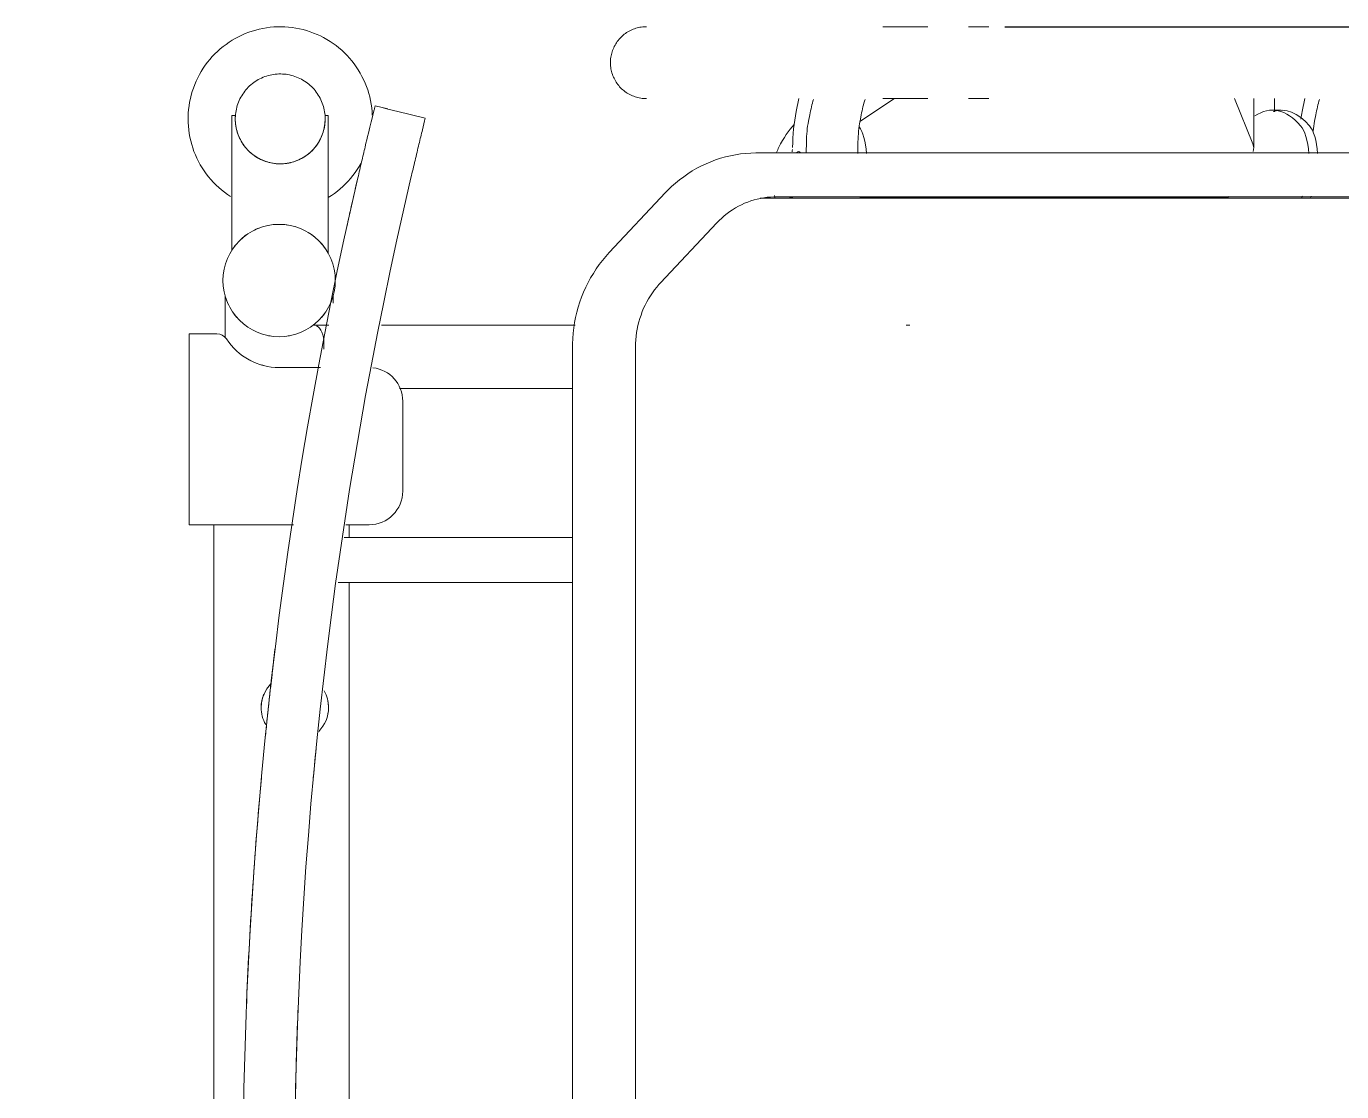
# Model space of a CAD drawing. Header units: millimetres. Extents: x -174154 to -170572, y -111302 to -109817.
# Drawn here: x -172485.74 to -172479.88, y -110587.68 to -110582.94 of the extents above; entities that cross this region are included whole.
import ezdxf

# ---------------------------------------------------------------- set-up
doc = ezdxf.new("R2010")
doc.units = ezdxf.units.MM
doc.linetypes.add('ACAD_ISO02W100', pattern=[15, 12, -3])
doc.layers.get('Defpoints').update_dxf_attribs({"color": 70})
for name, color, linetype, lineweight in [('!Подложка', 252, 'ACAD_ISO02W100', 25), ('Двери', 7, 'Continuous', 18), ('Панель', 7, 'Continuous', 18), ('Размеры', 7, 'Continuous', 9), ('Специальное оборудование', 7, 'Continuous', 18)]:
    doc.layers.add(name, color=color, linetype=linetype, lineweight=lineweight)
doc.styles.add('GOST Common', font='GOST Common.ttf', dxfattribs={"width": 0.9, "height": 250})
doc.dimstyles.new('ADSK_Проверочный', dxfattribs={"dimscale": 304.8, "dimtxt": 251.4287490705518, "dimasz": 0.4639107611548557, "dimexe": 0.4921259842519685, "dimexo": 0.4921259842519685, "dimgap": 0.1640419947506562, "dimtad": 1, "dimdec": 0, "dimdsep": 46, "dimtxsty": 'GOST Common', "dimblk1": 'OBLIQUE', "dimblk2": 'OBLIQUE', "dimsah": 1, "dimcen": 0.09, "dimazin": 0, "dimtfac": 1, "dimtdec": 4, "dimtix": 1, "dimtmove": 0, "dimatfit": 3, "dimfxl": 1, "dimtvp": 1, "dimtolj": 1, "dimtzin": 0, "dimarcsym": 2})

# ---------------------------------------------------------------- blocks, each defined once
blk = doc.blocks.new('Medical_All_ARJO_Enterprise-8000_Patient-Bed - Citadel-V15-В_АР_ПЭ_02 Этаж')
at = {"layer": 'Специальное оборудование'}
for p, q in [((848.2247061360144, 374.8162923459365), (848.2247061360188, -371.8709884289887)), ((876.2985325592499, -371.8709884289887), (876.2985325592499, 374.8162923459365)), ((1035.914813300612, -292.8326392173774), (1035.914813300616, 292.832639217386)), ((975.6648133006124, 267.2392910623086), (975.6648133006124, -267.2392910623)), ((1013.260909961911, -195.2721351760401), (1012.973210555421, -198.1551293568595)), ((1009.281152946215, -231.9625332769053), (1008.634559639425, -237.3824297518499)), ((980.5424518383236, -267.2392910623), (876.2718954458924, -267.2392910623)), ((876.2718954458924, -287.2392910622954), (977.8933160443204, -287.2392910622954)), ((975.6648133006124, -287.2392910622954), (975.6648133006124, -292.8326392173687)), ((977.1524391039894, -292.8326392173768), (966.7897024446481, -292.8326392173768)), ((1046.789745359992, -292.8326392173768), (1000.420603119606, -292.8326392173768)), ((1046.789745359992, -377.832647562027), (1046.789745359992, -292.8326392173768)), ((951.789716749763, -307.8326547145844), (951.789716749763, -347.8326463699341)), ((953.3033456582488, -353.4815021123089), (876.2718954458924, -353.4815021123002)), ((988.4518283143535, -362.8326618671418), (1006.766184782595, -362.8326618671418)), ((986.8462359996688, -370.9533054435122), (986.8462359996688, -373.6452884791615)), ((1030.789740821377, -394.5273480415314), (1030.789740821377, -376.2406428401983)), ((1034.455004734435, -377.832647562027), (1046.789745359992, -377.832647562027)), ((726.1281494796872, -381.6452884791613), (727.811521973199, -381.6452884791613)), ((874.9998681898962, -381.6452884791526), (961.2744184479063, -381.6452884791613)), ((984.7322452021327, -381.6452884791613), (991.31977922747, -381.6452884791613)), ((982.7897408213793, -391.4699404642219), (982.7897408213793, -394.5273480415228)), ((837.120834414675, -400.4833576485082), (812.072047189256, -427.1397202412822)), ((834.8306574154493, -440.6256599208832), (859.879444640864, -413.9692973281179)), ((984.9712647496474, -474.9862198606733), (984.9712647496474, -413.7320234533865)), ((1027.795128695996, -415.0836631837658), (1027.795128695996, -474.9862198606733)), ((785.7819392196835, -438.7704374405791), (1.733594831364189, -438.7704374405791)), ((42.34250752897255, -438.1182834874602), (729.0108506033534, -438.1182834874602)), ((748.4556913886211, -438.3537205085848), (585.2807429946122, -438.3537205085762)), ((729.0108506033534, -438.1182834874602), (792.8059269300702, -438.1182834874602)), ((779.6507267725332, -438.3537205085848), (778.2422806102776, -438.3537205085848)), ((1.733594831364189, -458.2842646029496), (785.7819392196835, -458.2842646029496)), ((573.1595456061531, -460.4216931842225), (573.1595456061531, -482.4568927287949)), ((573.535117851991, -462.3709940836143), (581.7068750197561, -482.4568927288012)), ((749.2311506240774, -463.2164739659449), (749.294843915543, -458.0137782860064)), ((772.2202739136359, -458.2801421998441), (772.159841546015, -463.2164739659449)), ((785.7819392196835, -458.2842646029496), (794.6744629461512, -458.2842646029496)), ((546.1038088917555, -472.4277652440407), (545.5495304012621, -475.2623252897305)), ((732.9692491479915, -482.4568927287989), (748.3630741723528, -472.2222922494863)), ((747.7792097936119, -475.2623252897306), (748.3334882841054, -472.4277652440406)), ((771.262179206043, -472.4277652440406), (770.7079007155496, -475.2623252897306)), ((550.4471272081372, -482.456892728797), (551.5751753354311, -476.6905553253579)), ((560.9057763692995, -477.3417164297236), (564.8356241765173, -477.3417164297236)), ((563.8975887418733, -482.4568927287949), (563.8975887418733, -476.5960821857776)), ((775.6054975224237, -482.4568927288026), (776.7335456497186, -476.6905553253579)), ((984.9712647496474, -474.9862198606733), (986.366721324399, -474.9862198606733)), ((1026.246576081111, -474.9862198606733), (1027.795128695996, -474.9862198606733)), ((693.6411847928571, -482.4568927288052), (690.9932097852853, -482.4568927288052)), ((691.017407378801, -482.4568927288052), (700.0160008522735, -482.4568927288052)), ((700.0044829699978, -482.4568927288052), (693.6411847928575, -482.4568927288052)), ((718.1636612125614, -482.4568927288052), (737.6286423986407, -482.4568927288052)), ((730.0056757293893, -482.4568927288052), (718.2686322401892, -482.4568927288052)), ((738.1992934468749, -482.4568927288052), (730.0056757294007, -482.4568927288052)), ((690.9932097852793, -514.4575834274289), (693.641184792826, -514.4575834274289)), ((700.0160008522778, -514.4575834274289), (691.0174073788095, -514.4575834274289)), ((693.6411847928416, -514.4575834274289), (700.004482970003, -514.4575834274289)), ((737.6286423986451, -514.4575834274289), (718.1636612125614, -514.4575834274289)), ((718.268632240191, -514.4575834274289), (730.0056757293834, -514.4575834274289)), ((730.0056757293887, -514.4575834274289), (738.1992934468768, -514.4575834274289))]:
    blk.add_line(p, q, dxfattribs=at)
at = {"layer": 'Специальное оборудование', "flags": 128}
for points in [[(848.2247061360188, -371.8709884289887), (848.1941406463953, -373.4971396175336), (848.1025013908144, -375.1205420218868), (847.9499598366335, -376.7384529641533), (847.7368011880332, -378.3481419583176), (847.4634235248069, -379.9468967544444), (847.13033659853, -381.5320293201507), (846.7381602882521, -383.1008817377532), (846.2876227186564, -384.6508319947483), (845.779558044855, -386.1792996443657), (845.2149039092719, -387.6837513126326), (844.5946985778617, -389.1617060268591), (843.9200777648143, -390.6107403403291), (843.1922711573266, -392.0284932269542), (842.4125986547399, -393.4126707195065), (841.5824663394343, -394.7610502646062), (840.7033622002523, -396.0714847681576), (839.7768516330173, -397.341906305607), (838.8045727465559, -398.5703294727408), (837.7882315067793, -399.7548543546991), (837.120834414675, -400.4833576485082)], [(859.879444640864, -413.9692973281179), (861.4400336433839, -412.2407687567423), (862.9331030907229, -410.4487914253962), (864.356410343273, -408.5963088083904), (865.7078311584713, -406.6863431426363), (866.985360839657, -404.7219902191934), (868.1871152213758, -402.7064143164391), (869.311331517045, -400.6428432674871), (870.3563690512826, -398.534563652206), (871.3207098956764, -396.3849161027558), (872.2029594232813, -394.1972907108631), (873.0018467943501, -391.975122524921), (873.7162253827664, -389.7218871247451), (874.3450731504182, -387.4410962628855), (874.8874929746605, -385.1362935618674), (875.3427129323567, -382.811050257475), (875.7100865427342, -380.4689609796933), (875.9890929702759, -378.1136395632428), (876.1793371881413, -375.7487148812172), (876.2805501022981, -373.3778266957448), (876.2985325592499, -371.8709884289887)], [(812.072047189256, -427.1397202412822), (810.9875027035908, -428.2486117242158), (809.863678877121, -429.3090258730228), (808.7024858798735, -430.3193920366219), (807.5058782741786, -431.2782333756041), (806.2758500347185, -432.1841674448161), (805.014429709663, -433.0359063585015), (803.7236757744455, -433.83225655803), (802.4056722274352, -434.5721182111056), (801.0625244737726, -435.254484279262), (799.696355538107, -435.8784392989094), (798.3093026403063, -436.4431579282742), (796.9035141598641, -436.9479033193988), (795.4811470046236, -437.3920253788153), (794.0443643886479, -437.7749589844693), (792.5953340119457, -438.0962222270753), (791.1362266225633, -438.3554147433416), (789.6692149294066, -438.5522162051448), (788.1964728224262, -438.6863850227924), (786.7201748463821, -438.7577573125658), (785.7819392196835, -438.7704374405791)], [(984.9043126761262, -438.4669388751157), (983.5229828066359, -439.3507767617638), (982.1781019423252, -440.2891461341438), (980.8718216056787, -441.2805458014437), (979.6062315665833, -442.3233897356779), (978.3833564991213, -443.4160096090188), (977.205152742534, -444.556657462726), (976.0735051714926, -445.7435085035858), (974.9902241807079, -446.9746640230954), (973.9570427886806, -448.2481544350708), (972.9756138652364, -449.5619424265029), (972.0475074872818, -450.913926216876), (971.1742084270545, -452.3019429205305), (970.357113776742, -453.7237720068391)], [(1047.306650322137, -473.4374999999952), (1047.273854693944, -471.797937233581), (1047.17552027537, -470.160997417849), (1047.011804380503, -468.5292993072937), (1046.782968919857, -466.9054532708163), (1046.489379981354, -465.2920571156866), (1046.13150724466, -463.6916919315602), (1045.709923229816, -462.1069179613493), (1045.225302381314, -460.5402705053349), (1044.678419989128, -458.9942558652573), (1044.070150948425, -457.4713473347365), (1043.401468359915, -455.9739812425358), (1042.673441973095, -454.5045530550121), (1041.887236474876, -453.0654135437701), (1041.044109626341, -451.6588650250649), (1040.145410250591, -450.2871576764418), (1039.19257607492, -448.95248593707), (1038.187131430741, -447.6569849970002), (1037.130684815004, -446.4027273813859), (1036.024926316931, -445.1917196348487), (1034.871624914236, -444.025899111461), (1033.672625643139, -442.9071308753469), (1032.429846646701, -441.8372047170365), (1031.145276106204, -440.8178322901398), (1029.820969060492, -439.850644373088), (1028.459044118323, -438.9371882602289)], [(794.6744629461555, -458.2842646029496), (796.954804256584, -458.2357246959092), (799.2313088912618, -458.0901946849759), (801.5001496172777, -457.8479433204799), (803.7575179968851, -457.5094172597384), (805.9996335614612, -457.0752392018296), (808.2227527247034, -456.5462053249836), (810.4231773601193, -455.92328207278), (812.5972629776658, -455.207602345418), (814.7414264452365, -454.4004611600186), (816.8521532129149, -453.5033108501443), (818.9260040102523, -452.5177558769078), (820.9596209993302, -451.4455473257376), (822.9497333780919, -450.2885771609528), (824.8931624394926, -449.048872307133), (826.7868261014797, -447.7285886213589), (828.6277429311085, -446.3300048139628), (830.4130356924962, -444.855516368497), (832.1399344533246, -443.3076295039449), (833.8057792875513, -441.6889552139699), (834.8306574154493, -440.6256599208832)], [(1026.3066296293, -473.4374999999952), (1026.290631777779, -472.6377140789979), (1026.242663816354, -471.8392076448663), (1026.16280248354, -471.0432581375528), (1026.051175540437, -470.2511389064662), (1025.907961566326, -469.4641171734081), (1025.733389673031, -468.6834520052722), (1025.527739138326, -467.9103922997818), (1025.291338959205, -467.1461747875477), (1025.024567325533, -466.3920220535923), (1024.727851015004, -465.6491405813878), (1024.401664710416, -464.9187188228237), (1024.046530240289, -464.2019252969086), (1023.663015744004, -463.4999067203514), (1023.251734762949, -462.81378617315), (1022.813345258956, -462.1446613017941), (1022.348548561715, -461.4936025633399), (1021.858088246785, -460.8616515129033), (1021.34274894605, -460.2498191373267), (1020.803355092458, -459.6590842379213), (1020.240769601106, -459.0903918644851), (1019.655892488771, -458.5446518035168), (1019.049659434067, -458.0227371226948), (1018.423040280555, -457.5254827741692), (1017.777037485211, -457.0536842588065), (1017.112684514702, -456.6080963536209), (1016.431044192057, -456.1894319041877), (1015.733206996389, -455.7983606843054), (1015.020289318341, -455.435508324521), (1014.29343167412, -455.1014553111877), (1013.553796880894, -454.7967360578853), (1012.802568196567, -454.5218380504049), (1012.040947426771, -454.2772010669121), (1011.270153002263, -454.0632164744032), (1010.491418029703, -453.8802266025747), (1009.705988318924, -453.7285241961864), (1008.915120389915, -453.6083519467264), (1008.120079462652, -453.5199021041638), (1007.322137433015, -453.4633161693626), (1006.522570838031, -453.4386846677625), (1005.7226588137, -453.446047004517), (1004.923681048608, -453.4853914014363), (1004.126915736743, -453.5566549158985), (1003.333637532646, -453.6597235414775), (1002.545115512212, -453.7944323903423), (1001.762611142462, -453.9605659570944), (1000.987376263464, -454.1578584634667), (1000.220651085653, -454.3859942835175), (999.4636622057536, -454.6446084486018), (998.7176206444902, -454.9332872312361), (997.9837199092128, -455.2515688069463), (997.2631340845421, -455.598943993113), (996.5570159540845, -455.9748570635296), (995.8664951562095, -456.3787066374882), (995.1926763768965, -456.8098466418077), (994.5366375824478, -457.2675873444436), (993.8994282949923, -457.7511964579376), (993.2820679134568, -458.2599003108811), (992.6855440827549, -458.7928850855977), (992.110811113763, -459.3492981201564), (991.5587884566289, -459.9282492724033), (991.0303592298528, -460.5288123440093), (990.5263688074577, -461.1500265621451), (990.047623466618, -461.7908981165884), (989.5948890977487, -462.450401749573), (989.1688899792666, -463.1274823959765), (988.7703076188752, -463.8210568711819), (988.3997796633342, -464.530015604002), (988.0578988783246, -465.2532244116981), (987.7452122001823, -465.9895263144413), (987.4622198608764, -466.7377433862696), (987.2093745877877, -467.4966786394766), (986.9870808794177, -468.2651179395444), (986.7956943582763, -469.0418319475306), (986.6355212019731, -469.8255780867104), (986.5068176533896, -470.6151025304529), (986.4097896107401, -471.4091422080625), (986.3445922982021, -472.2064268254445), (986.311330017568, -473.0056808972822), (986.3066677762712, -473.4374999999952)], [(573.368121044008, -458.8593558157165), (573.1656948025586, -460.6807588793328), (573.5351178519911, -462.3709940836142)], [(964.0634197518768, -479.2546079728741), (963.425190435482, -479.0954795320614), (961.516850013548, -478.6196768259157), (958.3573779383172, -477.8319319633596), (953.9781968263599, -476.7400794826266), (948.4228599440746, -475.3549784326453), (941.7466180474784, -473.6904043740689)], [(965.3394427116274, -475.0770627664095), (965.4377771302019, -476.7140025821328), (965.6014930250684, -478.3457006926967), (965.8303284857144, -479.9695467291655), (966.1239174242173, -481.5829428843039), (966.4817901609116, -483.1833080684303), (966.9033741757551, -484.7680820386412), (967.3879950242574, -486.3347294946556), (967.934877416444, -487.8807441347245), (968.5431464571468, -489.403652665254), (969.2118290456569, -490.901018757446), (969.939855432481, -492.3704469449784), (970.7260609306996, -493.8095864562117), (971.5691877792311, -495.2161349749256), (972.4678871549808, -496.5878423235486), (973.4207213306564, -497.9225140629204), (974.4261659748354, -499.2180150029903), (975.482612590572, -500.4722726185959), (976.5883710886455, -501.6832803651332), (977.7416724913404, -502.8491008885295), (978.9406717624374, -503.9678691246349), (980.1834507588711, -505.037795282954), (981.4680212993719, -506.0571677098507), (982.7923283450889, -507.0243556268939), (984.1542532872533, -507.9378117397615), (985.551617336495, -508.7960747135106), (986.982185008416, -509.597771510478), (988.4436676999215, -510.3416195868036), (989.933727350461, -511.0264289442722), (991.4499801824616, -511.651104033951), (992.9900005148404, -512.2146455089791), (994.5513246435851, -512.7161518232166), (996.1314547831593, -513.154820673538), (997.7278630624089, -513.5299502833491), (999.3379955686421, -513.8409405253134), (1000.959276433321, -514.0872938813781), (1002.589111952921, -514.2686162387247), (1004.224894738289, -514.3846175202583), (1005.864007885917, -514.4351121486801), (1007.503829164426, -514.4200193433586), (1009.141735209581, -514.3393632495538), (1010.775105721112, -514.1932728998244), (1012.401327654636, -513.9819820075463), (1014.017799401962, -513.7058285930898), (1015.621934953129, -513.3652544430097), (1017.211168033447, -512.9608044032793), (1018.782956209013, -512.4931255076958), (1020.334784954033, -511.9629659427102), (1021.864171673574, -511.3711738505566), (1023.368669675113, -510.7186959723244), (1024.8458720828, -510.006576133434), (1026.293415687902, -509.2359535737174), (1027.70898472945, -508.4080611248747), (1029.09031459894, -507.5242232382267), (1030.435195463251, -506.585853865838), (1031.741475799897, -505.5944541985382), (1033.007065838988, -504.5516102643039), (1034.22994090645, -503.4589903909716), (1035.408144663042, -502.3183425372645), (1036.539792234084, -501.1314914964047), (1037.623073224864, -499.900335976895), (1038.656254616891, -498.6268455649197), (1039.637683540344, -497.3130575734876), (1040.56578991829, -495.9610737831145), (1041.439088978522, -494.57305707946), (1042.256183628834, -493.1512279931514), (1043.015766692089, -491.6978611474249), (1043.716622997421, -490.2152816192158), (1044.357631324251, -488.7058612194663), (1044.937766195994, -487.1720146988458), (1045.456099520611, -485.6161958845838), (1045.911802075365, -484.0408937548942), (1046.304144833366, -482.4486284571341), (1046.63250012991, -480.8419472760997), (1046.896342666551, -479.2234205589713), (1047.095250351527, -477.5956376032076), (1047.228904974968, -475.9612025143027), (1047.297092717994, -474.3227300397265), (1047.306650322137, -473.4374999999952)], [(986.3066677762712, -473.4374999999952), (986.3226656277972, -474.2372859209926), (986.3706335892176, -475.0357923551242), (986.4504949220315, -475.8317418624377), (986.5621218651395, -476.6238610935243), (986.7053358392503, -477.4108828265824), (986.8799077325494, -478.1915479947183), (987.08555826725, -478.9646077002087), (987.3219584463664, -479.7288252124341), (987.5887300800434, -480.4829779463983), (987.8854463905725, -481.2258594186027), (988.2116326951559, -481.9562811771668), (988.566767165287, -482.6730747030819), (988.9502816615677, -483.3750932796304), (989.3615626426272, -484.0612138268319), (989.7999521466204, -484.7303386981964), (990.2647488438658, -485.381397436642), (990.7552091587908, -486.0133484870872), (991.2705484595218, -486.6251808626638), (991.809942313114, -487.2159157620779), (992.3725278044742, -487.7846081355054), (992.9574049168092, -488.330348196465), (993.5636379715091, -488.8522628772957), (994.1902571250258, -489.3495172258299), (994.8362599203693, -489.8213157411753), (995.5006128908782, -490.2669036463695), (996.1822532135191, -490.6855680958028), (996.8800904091912, -491.076639315685), (997.5930080872392, -491.4394916754695), (998.3198657314643, -491.7735446888028), (999.059500524682, -492.0782639421052), (999.8107292090139, -492.3531619495856), (1000.572349978813, -492.5977989330697), (1001.343144403313, -492.8117835255786), (1002.121879375873, -492.9947733974158), (1002.907309086652, -493.1464758038041), (1003.698177015665, -493.2666480532554), (1004.493217942928, -493.3550978958266), (1005.291159972566, -493.4116838306279), (1006.090726567545, -493.4363153322194), (1006.890638591881, -493.4289529954735), (1007.689616356972, -493.3896085985455), (1008.486381668833, -493.318345084092), (1009.27965987293, -493.215276458513), (1010.068181893369, -493.0805676096395), (1010.850686263119, -492.9144340428874), (1011.625921142112, -492.7171415365237), (1012.392646319923, -492.4890057164816), (1013.149635199822, -492.2303915513886), (1013.895676761086, -491.9417127687544), (1014.629577496363, -491.6234311930355), (1015.350163321034, -491.2760560068688), (1016.056281451496, -490.9001429364523), (1016.746802249371, -490.4962933625023), (1017.420621028684, -490.0651533581827), (1018.076659823133, -489.6074126555469), (1018.713869110588, -489.1238035420442), (1019.331229492119, -488.6150996891094), (1019.927753322825, -488.0821149143928), (1020.502486291813, -487.5257018798254), (1021.054508948943, -486.9467507275786), (1021.582938175728, -486.3461876559812), (1022.086928598114, -485.7249734378541), (1022.565673938954, -485.0841018833934), (1023.018408307823, -484.4245982504089), (1023.444407426314, -483.747517604014), (1023.842989786701, -483.0539431287999), (1024.213517742242, -482.3449843959799), (1024.555398527247, -481.6217755882924), (1024.868085205394, -480.8854736855492), (1025.151077544695, -480.1372566137209), (1025.403922817784, -479.3783213605139), (1025.626216526154, -478.6098820604461), (1025.817603047296, -477.8331680524599), (1025.977776203603, -477.0494219132714), (1026.106479752191, -476.2598974695376), (1026.203507794836, -475.465857791928), (1026.268705107374, -474.6685731745547), (1026.301967388004, -473.8693191027083), (1026.3066296293, -473.4374999999952)], [(958.4118222846723, -477.8455064635027), (961.5456035793455, -478.6268458950508), (963.433065074755, -479.0974429001447), (964.0634197518752, -479.2546079728739)], [(843.3776780586448, -482.4568927288036), (844.0175212159211, -482.4696912984672), (844.6563407606396, -482.5080665324852), (845.2931147177978, -482.5719570386672), (845.9268243849083, -482.6612606058432), (846.556455961684, -482.7758343673333), (847.1810021719173, -482.9154950295798), (847.7994638749034, -483.0800191653095), (848.4108516638474, -483.2691435709928), (849.014187448713, -483.4825656879401), (849.6085060209435, -483.7199440862832), (850.1928565976049, -483.9808990112248), (850.766304342428, -484.2650129905535), (851.327931861357, -484.5718315025128), (851.876840670163, -484.9008637029332), (852.4121526318551, -485.2515832104671), (852.9330113614794, -485.6234289487471), (853.4385835961803, -486.0158060438929), (853.9280605282352, -486.4280867762643), (854.4006590989645, -486.8596115846432), (854.8556232514741, -487.3096901213705), (855.2922251401704, -487.7776023568188), (855.7097662951765, -488.262599731225), (856.1075787397027, -488.763906352246), (856.4850260587078, -489.2807202362191), (856.8415044170009, -489.812214591195), (857.1764435252506, -490.3575391395775), (857.4893075523306, -490.9158214784128), (857.7795959825434, -491.4861684750489), (858.046844416318, -492.0676676959835), (858.2906253131782, -492.6593888664821), (858.5105486756948, -493.2603853589226), (858.7062626733941, -493.8696957071026), (858.8774542056326, -494.4863451444565), (859.023849402479, -495.1093471634189), (859.145214062847, -495.7377050936731), (859.2413540291758, -496.3704136965645), (859.312115498018, -497.0064607732973), (859.357385266119, -497.6448287842362), (859.3770909115159, -498.2844964767505), (859.3712009093692, -498.924440518966), (859.3397246824336, -499.5636371369475), (859.2827125859537, -500.2010637524529), (859.200255827125, -500.8357006188687), (859.0924863191709, -501.4665324526135), (858.9595764703092, -502.0925500572834), (858.8017389079547, -502.7127519382934), (858.6192261385255, -503.3261459049228), (858.4123301435334, -503.9317506576774), (858.1813819124225, -504.5285973581346), (857.9267509130985, -505.1157311788907), (857.6488445008487, -505.692212831087), (857.3481072666414, -506.2571200670754), (857.0250203259034, -506.8095491557503), (856.680100548814, -507.3486163284449), (856.313899733436, -507.8734591926535), (855.9270037229668, -508.3832381117689), (855.5200314684735, -508.8771375482702), (855.0936340387586, -509.3543673684051), (854.6484935787454, -509.8141641062767), (854.1853222182118, -510.2557921851875), (853.7048609325329, -510.6785450944045), (853.2078783572651, -511.0817465194817), (852.6951695585211, -511.4647514241308), (852.1675547610075, -511.8269470822287), (851.6258780358372, -512.1677540579591), (851.0710059502287, -512.486627132868), (850.5038261811455, -512.7830561780834), (849.9252460952291, -513.0565669703373), (849.3361912972023, -513.3067219507356), (848.7376041490699, -513.5331209246536), (848.1304422625861, -513.735401702023), (847.51567696724, -513.9132406767689), (846.8942917563713, -514.0663533444556), (846.267280713756, -514.1944947574978), (845.6356469233033, -514.2974599169505), (845.000400864346, -514.3750841005226), (844.3625587950631, -514.4272431260858), (843.7231411266932, -514.4538535503248), (843.3776780586493, -514.4575834274256)]]:
    blk.add_lwpolyline(points, dxfattribs=at)
at = {"layer": 'Специальное оборудование'}
for centre, radius, start, end in [((-958.1218242148486, 3.005406723483637e-12), 1958.03031056732, 346.7958918172815, 13.20410818271877), ((-958.1218242148486, 3.005406723483637e-12), 1981.03031056732, 346.951916293182, 13.04808370681668), ((-958.121824214849, 3.005406723483637e-12), 1958.030310567319, 357.7123085677087, 358.8107689861194), ((-958.121824214849, 3.005406723483637e-12), 1981.030310567319, 354.7798361790868, 357.7390964375989), ((-958.121824214849, 3.005406723483637e-12), 1958.030310567319, 354.275901621946, 354.7155110010294), ((999.7897408213413, -211.5273480415354), 15.0000000000002, 134.9999999999998, 179.9999999999999), ((999.7897408213413, -211.5273480415354), 15.00000000000011, 0, 30.00000000000008), ((999.7897408213413, -211.5273480415354), 15.0000000000001, 179.9999999999999, 210), ((999.7897408213413, -211.5273480415354), 15.0000000000002, 315.1239566596744, 359.999999999999), ((966.7897408213117, -307.8326519584601), 14.99999999999993, 90.00000000003116, 180.000000000016), ((966.7897408213257, -347.8326519584593), 14.99999999999989, 180.0000000000153, 263.4117753905483), ((1006.789740821346, -390.8326519584444), 28.0000000000001, 33.0557311508724, 90.04820220577508), ((1006.789740821346, -401.5273480415331), 24.99999999999977, 0, 179.9999999999999), ((1034.448374193217, -372.8326519584366), 5.000000000000097, 213.0557311508724, 270.0759804277956), ((1006.789740821346, -401.5273480415331), 24.99999999999992, 179.9999999999998, 359.9999999999989), ((1006.789740821346, -401.5273480415331), 24.99999999999986, 209.2214889284914, 223.9641633713996), ((1006.789740821346, -401.5273480415331), 25, 320.785204932824, 327.1628844717586), ((1006.789740821346, -401.5273480415331), 24.99999999999992, 231.092988227951, 238.7068378143082), ((1006.789740821346, -401.5273480415331), 24.99999999999984, 305.8774452709293, 312.4202100288504), ((1006.789740821346, -401.5273480415331), 24.99999999999982, 246.1122975473256, 253.4495122572165), ((1006.789740821346, -401.5273480415331), 24.99999999999992, 261.08604466898, 268.1921867001251), ((1006.789740821346, -401.5273480415331), 24.99999999999991, 276.0323971073545, 282.9348611430333), ((1006.789740821346, -401.5273480415331), 24.99999999999982, 290.9609990296722, 297.6775355859419), ((1006.306648702755, -473.4375000000013), 19.99998092651458, 0, 179.9999999999999), ((1006.306648702755, -473.4375000000013), 19.99998092651465, 179.9999999999998, 184.441205878676), ((1006.306648702755, -473.4375000000013), 19.99998092651477, 355.5587941213216, 359.9999999999989)]:
    blk.add_arc(centre, radius, start, end, dxfattribs=at)
for centre, major_axis, ratio, start_param, end_param in [((991.3197792274327, -373.6452884791615), (4.667513654406545e-14, 8), 0.5591929034707448, 1.570796326794907, 2.879793265790676), ((538.3443930397689, -402.7236588360907), (0, 45.23731943137016), 0.3420201433256718, 3.777426188117509, 3.816758242730083), ((542.2742408469844, -402.7236588360907), (0, 45.23731943137025), 0.3420201433256681, 3.777426188117516, 3.816758242730091), ((585.2807429945811, -447.9448087310515), (0, 9.591088222463984), 0.3420201433256597, 6.153034636518859, 6.643832003274101), ((781.32984932235, -446.9146853442174), (0, 16.64370840859991), 0.3420201433256657, 5.179047855508358, 5.270723182734122), ((550.4936799278597, -454.250958760149), (0, 17.34770240608429), 0.3420201433256656, 1.795560561201355, 2.768675591852478), ((554.4235277350751, -454.250958760149), (0, 17.34770240608433), 0.34202014332567, 1.795560561201351, 2.768675591852463), ((751.1925098001535, -454.250958760149), (0, 17.34770240608431), 0.3420201433256631, 1.795560561201357, 2.70511796861779), ((775.7027117616504, -453.3963021411543), (0, 5.524990091194126), 0.3420201433256755, 2.727488718721827, 3.51288688211924), ((765.943695335833, -458.6462723623735), (0, 36.34329842617909), 0.3420201433256667, 4.192832184456843, 4.653841057864912), ((765.5344540487782, -376.4361486424687), (0, 100.9055677872548), 0.3420201433256689, 3.499459434730481, 3.721665444300053), ((779.6974807418334, -461.0033760075356), (0, 3.939101341030132), 0.3420201433256692, 0.9935764288443221, 1.252912416559684), ((781.32984932235, -446.9146853442174), (0, 16.64370840859985), 0.3420201433256703, 3.721665444300016, 3.946744576928654), ((540.1654462242609, -462.5010466099759), (0, 20.00000000000002), 0.3420201433256663, 4.193015964121586, 4.434812971763229), ((742.3951256166108, -462.5010466099759), (0, 19.99999999999997), 0.3420201433256635, 4.193015964121579, 4.676609979404868), ((765.3238165385484, -462.5010466099759), (0, 19.99999999999999), 0.3420201433256734, 4.193015964121585, 4.676609979404873), ((560.905776369269, -376.4361486424687), (0, 100.9055677872549), 0.3420201433256678, 2.76867559185247, 3.245170518076266), ((540.7853250215456, -458.6462723623735), (0, 36.34329842617909), 0.3420201433256667, 4.192832184456843, 4.296090110782663), ((564.8356241764844, -376.4361486424687), (0, 100.9055677872548), 0.3420201433256679, 2.768675591852466, 3.368021726386625), ((533.6728050662726, -455.4088880216013), (0, 39.99999999999999), 0.342020143325667, 3.982731563523787, 4.193015964121575), ((735.9024844586223, -455.4088880216013), (0, 39.99999999999992), 0.3420201433256705, 3.982731563523784, 4.193015964121576), ((758.8311753805601, -455.4088880216013), (0, 40.00000000000004), 0.3420201433256676, 3.982731563523792, 4.193015964121584)]:
    blk.add_ellipse(centre, major_axis=major_axis, ratio=ratio, start_param=start_param, end_param=end_param, dxfattribs=at)
for points in [[(1012.973210555423, -198.155129356846), (1012.71360436056, -200.7374923940851), (1012.198124446827, -205.7646096315505), (1011.422974535484, -213.0513427416338), (1010.701568364355, -219.6087310021126), (1010.073305881032, -225.1605490528838), (1009.577013791743, -229.4482340295111), (1009.361072813274, -231.2846885311627), (1009.281152946205, -231.9625332769623)], [(985.1225040894424, -214.4864272620072), (984.941075152392, -213.5439283647014), (984.8312499098015, -212.5575506664633), (984.7897408213412, -211.5273480415354)], [(1008.634559639421, -237.3824297519092), (1008.586455847326, -237.780978373599), (1008.532213632546, -238.2287360268547), (1008.578255690211, -237.8489150558516), (1008.7497920506, -236.4282688194596), (1009.034790004581, -234.048297805879), (1009.41479724621, -230.8354462711951), (1009.865201960592, -226.9669249774636), (1010.361868104498, -222.6201504828351), (1010.698592023845, -219.6125856857117), (1010.870105970482, -218.0639132261273)], [(1012.27817565664, -219.8325179123764), (1011.916541610483, -220.3782405608372), (1011.520365926272, -220.8994106194675), (1011.089671475381, -221.3920105909541)], [(1013.210330030026, -363.5787874949727), (1013.819543762237, -363.7223454189153), (1014.419344807577, -363.8851917766958), (1015.007535102132, -364.0657437033138)], [(1003.40120903605, -376.7580283921387), (1002.965299032208, -376.817679327765), (1002.534304870892, -376.8884008285501), (1002.108459480944, -376.9695467349831)], [(1011.457377206205, -376.9669496209307), (1011.031466141079, -376.8860378130032), (1010.600373468659, -376.8155467309203), (1010.164346129215, -376.7561291218149)], [(941.746618047481, -473.6904043740567), (942.1244552233902, -472.1749822329396), (942.9738022939711, -468.753712615213), (944.5586852768035, -462.2843946149401), (946.3226189164936, -454.9658249759784), (947.5272186398034, -449.8796424601044), (948.1431134964315, -447.2546079728614)]]:
    blk.add_open_spline(points, degree=3, dxfattribs=at)
for points, knots in [([(984.7897408213412, -211.5273480415354), (984.8276986165796, -210.5852839842024), (984.9314232757259, -209.595319416188), (985.1070783389813, -208.6488858313022), (985.122630104793, -208.5682353030731)], [0, 0, 0, 0, 0.05555555555555555, 0.06075327756872423, 0.06075327756872423, 0.06075327756872423, 0.06075327756872423]), ([(1014.789740821341, -211.5273480415354), (1014.774292834519, -212.4658200528808), (1014.596964390497, -214.2882339642759), (1014.003564754536, -216.4882102493725), (1013.4240012122, -217.8009149461197), (1013.180212672695, -218.2822407652647)], [0, 0, 0, 0, 0.05555555555555555, 0.1111111111111111, 0.1445303185339711, 0.1445303185339711, 0.1445303185339711, 0.1445303185339711]), ([(1019.360297773228, -365.8130649064382), (1019.642527739563, -365.9548597491883), (1020.192632730087, -366.2430866905606), (1020.723311530786, -366.5438459686109), (1020.981582615193, -366.6956973255037)], [0.3861438963481791, 0.3861438963481791, 0.3861438963481791, 0.3861438963481791, 0.4166666666666666, 0.4466767848487578, 0.4466767848487578, 0.4466767848487578, 0.4466767848487578]), ([(987.9750526468345, -385.0650423434882), (987.5743518877712, -385.5231353722129), (987.04807593214, -386.1708601855259), (986.5602628105349, -386.8367243388226), (986.4301865694929, -387.0192975738119)], [0.7777777777777778, 0.7777777777777778, 0.7777777777777778, 0.7777777777777778, 0.8055555555555556, 0.8160050087642553, 0.8160050087642553, 0.8160050087642553, 0.8160050087642553]), ([(1027.139885579034, -387.006102220553), (1027.009261337316, -386.8230114014326), (1026.520332341544, -386.1565930731771), (1025.992926729172, -385.5084864803974), (1025.591725668497, -385.0505350667035)], [0.1839670919930961, 0.1839670919930961, 0.1839670919930961, 0.1839670919930961, 0.1944444444444444, 0.2222222222222222, 0.2222222222222222, 0.2222222222222222, 0.2222222222222222]), ([(984.2738903667315, -390.6628886299741), (984.1749152511185, -390.8679995526127), (983.9901317732497, -391.2651273821888), (983.6607050371597, -392.0229761704123), (983.1862532619261, -393.2364630812739), (982.922790086735, -394.0711791316315), (982.7897408213464, -394.5273480415331)], [0.8888888888888888, 0.8888888888888888, 0.8888888888888888, 0.8888888888888888, 0.9027777777777777, 0.9166666666666666, 0.9444444444444444, 1, 1, 1, 1]), ([(1030.789740821346, -394.5273480415339), (1030.655893181056, -394.0684418462537), (1030.391120661584, -393.2301360616149), (1029.914887056567, -392.0134459385424), (1029.584378115331, -391.2540613248372), (1029.399034895242, -390.8562632563694), (1029.299775665277, -390.6508444064024)], [0, 0, 0, 0, 0.05555555555555555, 0.08333333333333333, 0.09722222222222221, 0.1111111111111111, 0.1111111111111111, 0.1111111111111111, 0.1111111111111111]), ([(971.7550421428191, -447.2766801050185), (972.1354628221499, -445.6352766008538), (972.8489537203005, -442.5391549091362), (973.9169032220818, -437.8519622497981), (975.2514843206494, -431.9317246378891), (976.2662285836526, -427.3570408101166), (976.9464223853103, -424.254607972886)], [0.7223044402200626, 0.7223044402200626, 0.7223044402200626, 0.7223044402200626, 0.7857142857142857, 0.8392857142857142, 0.8928571428571428, 1, 1, 1, 1]), ([(971.7601429099453, -447.2546079728872), (971.2033815948272, -449.6570060765291), (970.1102991625727, -454.3333299376455), (967.9638595624252, -463.3694135761107), (965.861268264184, -472.0085677339929), (964.6009564242828, -477.095782392109), (964.141907073409, -478.9400008124575), (964.0650196814888, -479.248191005474), (964.0634197518226, -479.2546079728739)], [0, 0, 0, 0, 0.1428571428571428, 0.2857142857142857, 0.5714285714285714, 0.7857142857142857, 0.8928571428571428, 1, 1, 1, 1])]:
    blk.add_open_spline(points, degree=3, knots=knots, dxfattribs=at)
blk = doc.blocks.new('AC_Дверь_Однопольная_ДеревяннаяНаружная_ГОСТ24698-81 - 960х2080h ГЛ-799317-В_АР_ПЭ_02 Этаж')
at = {"layer": 'Панель'}
blk.add_arc((499.9999999999942, 62.50000000096315), 999.9999999999992, 89.99999999999987, 180, dxfattribs=at)
blk = doc.blocks.new('_Oblique')
at = {"color": 0, "linetype": 'ByBlock', "lineweight": -2}
blk.add_line((-0.5, -0.5), (0.5, 0.5), dxfattribs=at)
blk = doc.blocks.new('*D521')
at = {"layer": 'Defpoints', "color": 0, "transparency": 16777216}
for p in [(6420.074987987457, 5014.828844088213), (6520.059886847237, 5014.828844088213), (5450.657258652916, 4184.828844088218)]:
    blk.add_point(p, dxfattribs=at)
at = {"layer": 'Размеры', "color": 0, "lineweight": -2, "transparency": 16777216}
for p, q in [((6520.059886847237, 4184.828844088219), (6520.059886847237, 5014.828844088213)), ((6570.074987987457, 5014.828844088213), (6670.059886847237, 5014.828844088213)), ((5600.657258652916, 4184.828844088218), (6670.059886847237, 4184.828844088219))]:
    blk.add_line(p, q, dxfattribs=at)
at = {"layer": 'Размеры', "color": 0, "lineweight": -2, "transparency": 16777216, "xscale": 141.4, "yscale": 141.4, "zscale": 141.4}
for p, rotation in [((6520.059886847237, 5014.828844088213), 90), ((6520.059886847237, 4184.828844088219), 270)]:
    blk.add_blockref('_Oblique', p, dxfattribs=dict(at, rotation=rotation))
at = {"layer": 'Размеры', "color": 0, "lineweight": 20, "transparency": 16777216, "insert": (6345.059886847236, 4599.828844088213), "char_height": 250, "width": 567.6323623084321, "attachment_point": 5, "rotation": 90, "style": 'GOST Common'}
blk.add_mtext('\\A1;830', dxfattribs=at)
blk = doc.blocks.new('A$C02fe7d8c')
at = {"layer": 'Двери', "color": 251, "lineweight": 20, "true_color": 0x636466, "rotation": 180}
blk.add_blockref('AC_Дверь_Однопольная_ДеревяннаяНаружная_ГОСТ24698-81 - 960х2080h ГЛ-799317-В_АР_ПЭ_02 Этаж', (5026.01006611378, 5077.328844088217), dxfattribs=at)
at = {"layer": 'Специальное оборудование', "color": 251, "lineweight": 20, "true_color": 0x636466, "rotation": 180}
blk.add_blockref('Medical_All_ARJO_Enterprise-8000_Patient-Bed - Citadel-V15-В_АР_ПЭ_02 Этаж', (6284.573185752753, 3670.371260660775), dxfattribs=at)
at = {"layer": 'Размеры', "color": 251, "lineweight": 20, "true_color": 0x636466}
dim = blk.add_linear_dim(base=(6520.059886847237, 5014.828844088213), p1=(5450.657258652915, 4184.828844088216), p2=(6420.074987987453, 5014.828844088212), angle=90, dimstyle='ADSK_Проверочный', override={"dimpost": '<>', "dimfxl": 1276.193846540613}, dxfattribs=at)
dim.commit()
dim.dimension.update_dxf_attribs({"geometry": '*D521', "text_midpoint": (6345.059886847236, 4599.828844088213)})

msp = doc.modelspace()

# ---------------------------------------------------------------- block references
at = {"layer": '!Подложка', "ltscale": 20, "xscale": 0.01, "yscale": 0.01, "zscale": 0.01}
msp.add_blockref('A$C02fe7d8c', (-172537.3894769453, -110624.7877293258), dxfattribs=at)

doc.saveas('drawing.dxf')
